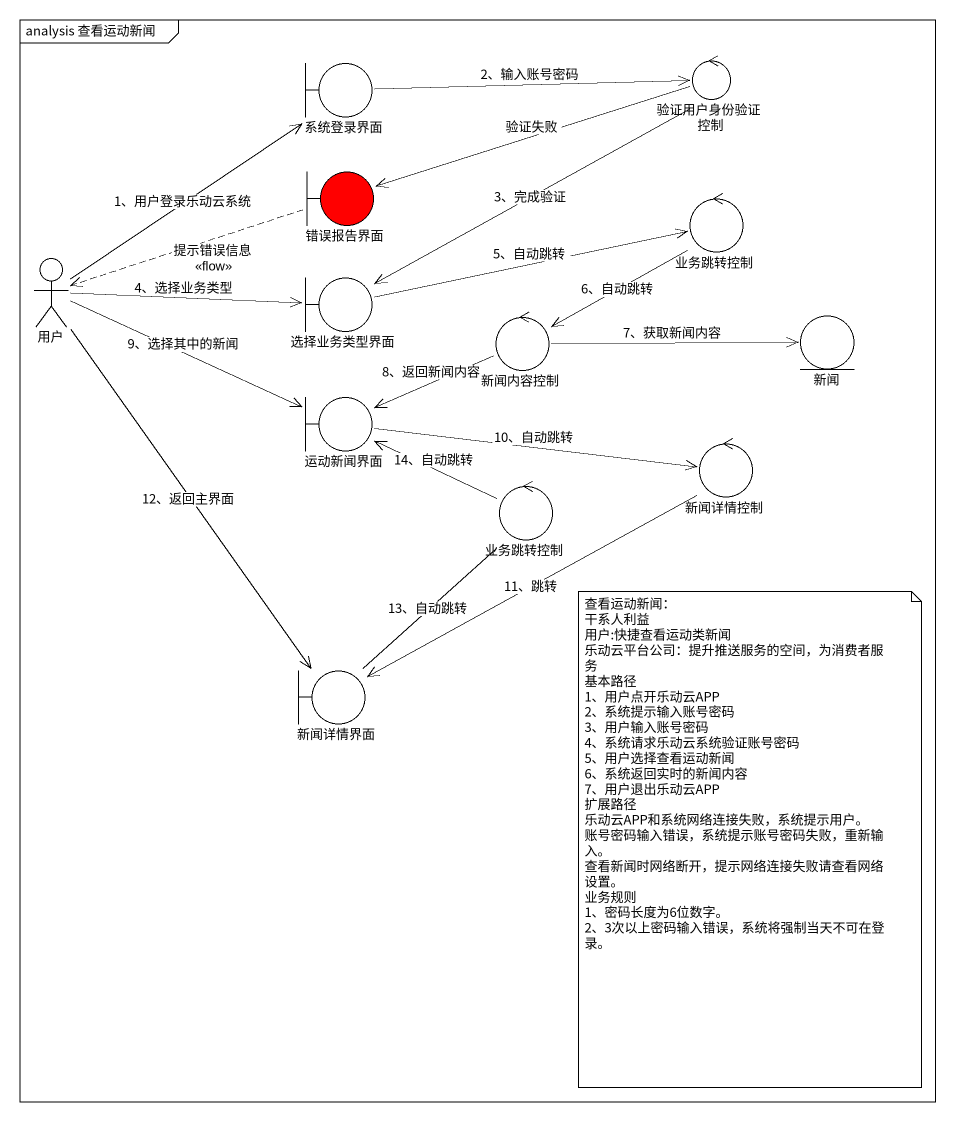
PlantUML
@startuml
mainframe analysis 查看运动新闻
boundary 系统登录界面
control 验证用户身份验证控制
boundary 错误报告界面 #FF0000
control 业务跳转控制
actor 用户
boundary 选择业务类型界面
control 新闻内容控制
entity 新闻
boundary 运动新闻界面
control 新闻详情控制
control "业务跳转控制" as 业务跳转控制_2
boundary 新闻详情界面
系统登录界面 -right-> 验证用户身份验证控制 : 2、输入账号密码
验证用户身份验证控制 -left-> 错误报告界面 : 验证失败
验证用户身份验证控制 -left-> 选择业务类型界面 : 3、完成验证
错误报告界面 .left.> 用户 : 提示错误信息\n<<flow>>
业务跳转控制 --> 新闻内容控制 : 6、自动跳转
用户 -up-> 系统登录界面 : 1、用户登录乐动云系统
用户 -right-> 选择业务类型界面 : 4、选择业务类型
用户 -right-> 运动新闻界面 : 9、选择其中的新闻
用户 --> 新闻详情界面 : 12、返回主界面
选择业务类型界面 -right-> 业务跳转控制 : 5、自动跳转
新闻内容控制 -right-> 新闻 : 7、获取新闻内容
新闻内容控制 -left-> 运动新闻界面 : 8、返回新闻内容
运动新闻界面 -right-> 新闻详情控制 : 10、自动跳转
新闻详情控制 -left-> 新闻详情界面 : 11、跳转
业务跳转控制_2 -left-> 运动新闻界面 : 14、自动跳转
新闻详情界面 -up- 业务跳转控制_2 : 13、自动跳转
note as N1
  查看运动新闻：
  干系人利益
  用户:快捷查看运动类新闻
  乐动云平台公司：提升推送服务的空间，为消费者服务
  基本路径
  1、用户点开乐动云APP
  2、系统提示输入账号密码
  3、用户输入账号密码
  4、系统请求乐动云系统验证账号密码
  5、用户选择查看运动新闻
  6、系统返回实时的新闻内容
  7、用户退出乐动云APP
  扩展路径
  乐动云APP和系统网络连接失败，系统提示用户。
  账号密码输入错误，系统提示账号密码失败，重新输入。
  查看新闻时网络断开，提示网络连接失败请查看网络设置。
  业务规则
  1、密码长度为6位数字。
  2、3次以上密码输入错误，系统将强制当天不可在登录。
end note
@enduml
